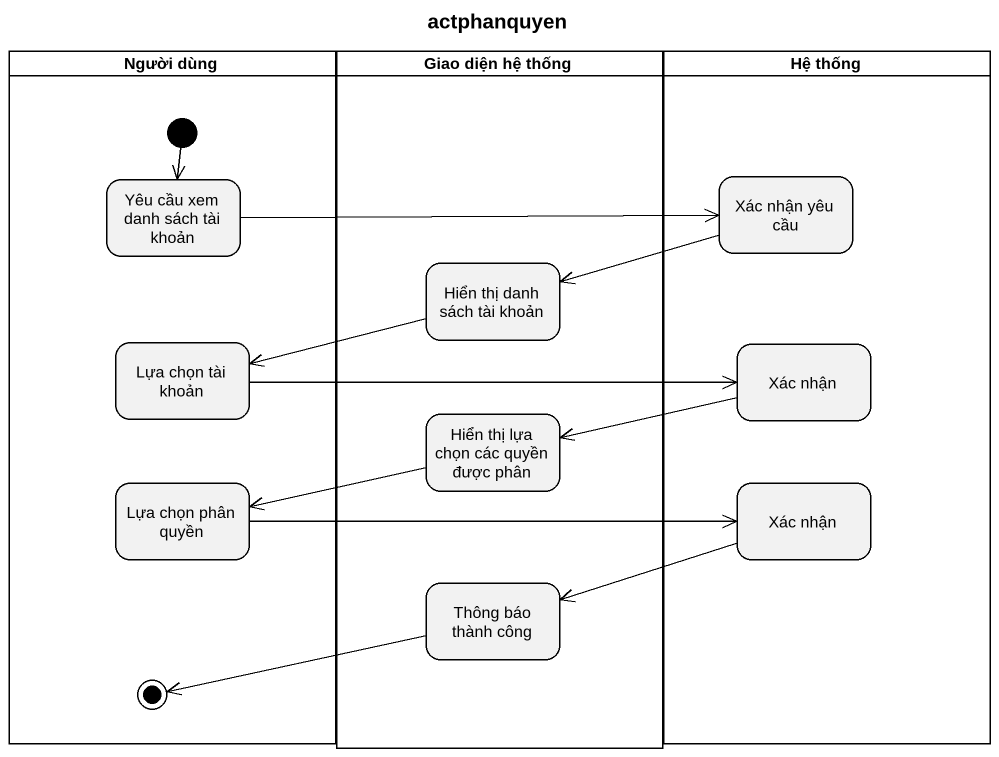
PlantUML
@startuml
title actphanquyen
hide empty description
state "Người dùng" as Người_dùng <<partition>> {
  state "Yêu cầu xem danh sách tài khoản" as Yêu_cầu_xem_danh_sách_tài
  state "Lựa chọn tài khoản" as Lựa_chọn_tài_khoản
  state "Lựa chọn phân quyền" as Lựa_chọn_phân_quyền
  state final1 <<end>>
  [*] --> Yêu_cầu_xem_danh_sách_tài
}
state "Giao diện hệ thống" as Giao_diện_hệ_thống <<partition>> {
  state "Hiển thị danh sách tài khoản" as Hiển_thị_danh_sách_tài_khoản
  state "Hiển thị lựa chọn các quyền được phân" as Hiển_thị_lựa_chọn_các_quyền
  state "Thông báo thành công" as Thông_báo_thành_công
}
state "Hệ thống" as Hệ_thống <<partition>> {
  state "Xác nhận yêu cầu" as Xác_nhận_yêu_cầu
  state "Xác nhận" as Xác_nhận
  state "Xác nhận" as Xác_nhận_2
}
Yêu_cầu_xem_danh_sách_tài -right-> Xác_nhận_yêu_cầu
Xác_nhận_yêu_cầu -left-> Hiển_thị_danh_sách_tài_khoản
Hiển_thị_danh_sách_tài_khoản -left-> Lựa_chọn_tài_khoản
Lựa_chọn_tài_khoản -right-> Xác_nhận
Xác_nhận -left-> Hiển_thị_lựa_chọn_các_quyền
Hiển_thị_lựa_chọn_các_quyền -left-> Lựa_chọn_phân_quyền
Lựa_chọn_phân_quyền -right-> Xác_nhận_2
Xác_nhận_2 -left-> Thông_báo_thành_công
Thông_báo_thành_công -left-> final1
@enduml
